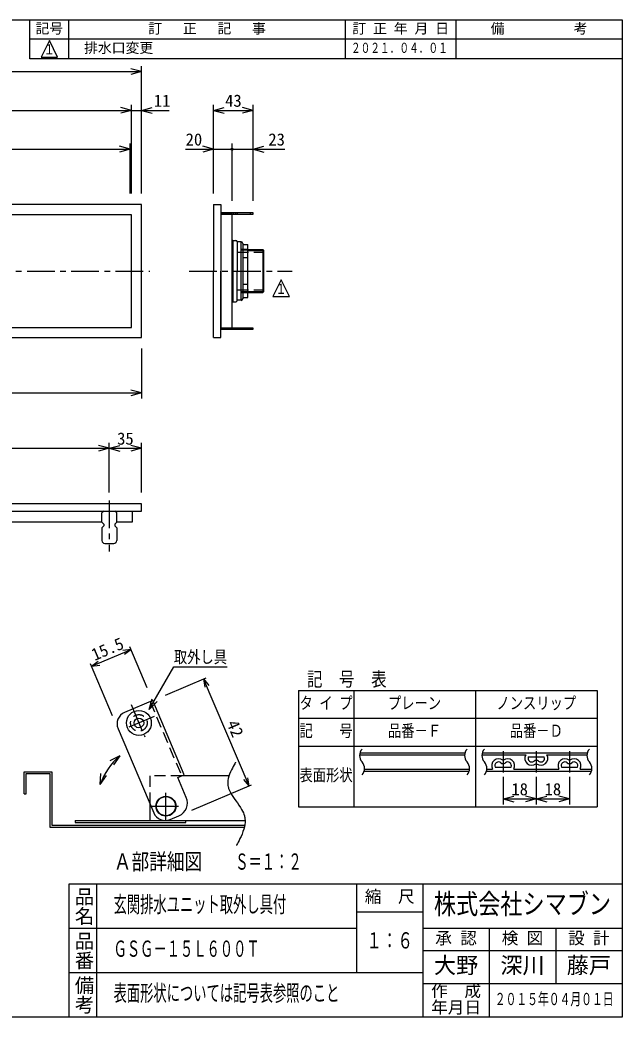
# Model space of a CAD drawing. Units: millimetres, scale not verified, with parts at other scales. Extents: x -819 to 819, y -558 to 522.
# Drawn here: x 166 to 819, y -558 to 522 of the extents above; entities that cross this region are included whole.
import ezdxf
from ezdxf.enums import TextEntityAlignment as Align

# ---------------------------------------------------------------- set-up
doc = ezdxf.new("R2010")
doc.units = ezdxf.units.MM
doc.header["$LTSCALE"] = 6
doc.linetypes.add('CHAIN1', pattern=[8, 5, -1, 1, -1])
doc.linetypes.add('DASHED2', pattern=[3, 2, -1])
for name, color, linetype in [('0-0_計極細', 2, 'Continuous'), ('0-1_計細線', 3, 'Continuous'), ('0-5_寸法線', 7, 'Continuous'), ('0-7_枠細線', 5, 'Continuous'), ('0-8_枠中線', 5, 'Continuous'), ('1-2_極細2', 2, 'Continuous'), ('1-3_細線2', 4, 'Continuous'), ('1-5_寸法2', 7, 'Continuous')]:
    doc.layers.add(name, color=color, linetype=linetype)
doc.styles.add('@ＭＳ ゴシック', font='')
doc.styles.add('ＭＳ ゴシック', font='')
doc.styles.get('@ＭＳ ゴシック').set_extended_font_data('@MS Gothic')
doc.styles.get('ＭＳ ゴシック').set_extended_font_data('MS Gothic')

msp = doc.modelspace()

# ---------------------------------------------------------------- hatches: boundary and pattern name
at = {"layer": '0-5_寸法線'}
msp.add_hatch(color=256, dxfattribs=at).paths.add_polyline_path([(397.917, 382, 1), (394.317, 382, 1)])

# ---------------------------------------------------------------- linework, layer by layer
at = {"layer": '0-0_計極細'}
for p, q in [((386.117, 311.7), (386.117, 312.9)), ((396.117, 311.7), (396.117, 312.9)), ((398.117, 311.7), (398.117, 312.9)), ((400.117, 311.7), (400.117, 312.9)), ((402.117, 311.7), (402.117, 312.9)), ((416.117, 311.7), (416.117, 312.9)), ((396.918, 283.2), (396.918, 216.8)), ((413.318, 273.5), (405.818, 273.5)), ((405.818, 273.5), (406.818, 272.5)), ((412.318, 272.5), (406.818, 272.5)), ((413.318, 273.5), (412.318, 272.5)), ((413.318, 272.2), (430.618, 272.2)), ((429.618, 273.2), (429.618, 226.8)), ((405.818, 226.5), (406.818, 227.5)), ((412.318, 227.5), (406.818, 227.5)), ((413.318, 226.5), (412.318, 227.5)), ((413.318, 227.8), (430.618, 227.8)), ((413.318, 226.5), (405.818, 226.5)), ((386.117, 187.1), (386.117, 188.3)), ((396.117, 187.1), (396.117, 188.3)), ((398.117, 187.1), (398.117, 188.3)), ((400.117, 187.1), (400.117, 188.3)), ((402.117, 187.1), (402.117, 188.3)), ((416.117, 187.1), (416.117, 188.3))]:
    msp.add_line(p, q, dxfattribs=at)
at = {"layer": '0-0_計極細', "linetype": 'DASHED2'}
for p, q in [((401.818, 270.5), (430.618, 270.5)), ((401.818, 229.5), (430.618, 229.5))]:
    msp.add_line(p, q, dxfattribs=at)
at = {"layer": '0-0_計極細', "linetype": 'CHAIN1'}
for p, q in [((-306.171, 250), (306.857, 250)), ((349.471, 250), (461.291, 250)), ((263, 1.641), (263, -53.629))]:
    msp.add_line(p, q, dxfattribs=at)
at = {"layer": '0-1_計細線'}
for p, q in [((376.118, 322), (376.118, 250)), ((396.918, 283.2), (400.318, 283.2)), ((401.818, 281.7), (401.818, 250)), ((405.818, 281.5), (401.818, 281.5)), ((405.818, 218.3), (405.818, 281.7)), ((407.618, 279.9), (407.618, 220.1)), ((407.618, 278.75), (413.318, 278.75)), ((413.318, 221.25), (413.318, 278.75)), ((413.318, 273.2), (429.618, 273.2)), ((430.618, 272.2), (429.618, 273.2)), ((430.618, 227.8), (430.618, 272.2)), ((413.318, 264.375), (407.618, 264.375)), ((376.118, 178), (376.118, 250)), ((384.118, 178), (384.118, 250)), ((401.818, 218.3), (401.818, 250)), ((413.318, 235.625), (407.618, 235.625)), ((413.318, 226.8), (429.618, 226.8)), ((430.618, 227.8), (429.618, 226.8)), ((396.918, 216.8), (400.318, 216.8)), ((405.818, 218.5), (401.818, 218.5)), ((407.618, 221.25), (413.318, 221.25)), ((376.118, 178), (384.118, 178)), ((257, -10), (255, -12)), ((271, -12), (269, -10)), ((287.7, -10), (287.7, -22)), ((255, -22), (255, -12)), ((271, -22), (271, -12)), ((255, -22), (0, -22)), ((255, -22), (257, -24)), ((257, -26), (255, -28)), ((255, -28), (255, -42)), ((257, -24), (257, -26)), ((271, -22), (269, -24)), ((269, -24), (269, -26)), ((269, -26), (271, -28)), ((287.7, -22), (271, -22)), ((271, -28), (271, -42)), ((258, -45), (268, -45))]:
    msp.add_line(p, q, dxfattribs=at)
for points in [[(298, 178), (298, 322), (-298, 322), (-298, 178)], [(-287, 311), (-287, 189), (287, 189), (287, 311)], [(384.117, 312.9), (384.117, 311.7), (419.117, 311.7), (419.117, 312.9)], [(384.118, 311.7), (384.118, 188.3), (396.117, 188.3), (396.117, 311.7)], [(384.117, 188.3), (384.117, 187.1), (419.117, 187.1), (419.117, 188.3)], [(-298, -2), (-298, -10), (298, -10), (298, -2)]]:
    msp.add_lwpolyline(points, close=True, dxfattribs=at)
msp.add_lwpolyline([(376.118, 322), (384.118, 322), (384.118, 250)], dxfattribs=at)
for centre, radius, start, end in [((396.918, 284), 0.8, 180, 270), ((400.318, 281.7), 1.5, 0, 90), ((405.818, 279.9), 1.8, 0, 90), ((396.918, 216), 0.8, 90, 180), ((400.318, 218.3), 1.5, 270, 360), ((405.818, 220.1), 1.8, 270, 360), ((258, -42), 3, 180, 270), ((268, -42), 3, 270, 360)]:
    msp.add_arc(centre, radius, start, end, dxfattribs=at)
at = {"layer": '0-5_寸法線'}
for p, q in [((-298, 466), (298, 466)), ((298, 466), (286.409, 469.106)), ((298, 466), (286.409, 462.894)), ((298, 334), (298, 472)), ((-287, 424), (287, 424)), ((287, 424), (275.409, 427.106)), ((287, 424), (275.409, 420.894)), ((287, 334), (287, 430)), ((287, 424), (328, 424)), ((298, 334), (298, 430)), ((298, 424), (309.591, 427.106)), ((298, 424), (309.591, 420.894)), ((376.118, 333.999), (376.118, 430)), ((376.118, 424), (387.709, 427.106)), ((376.118, 424), (387.709, 420.894)), ((376.118, 424), (419.117, 424)), ((419.117, 424), (407.526, 427.106)), ((419.117, 424), (407.526, 420.894)), ((419.117, 326.899), (419.117, 430)), ((-285.5, 382), (285.5, 382)), ((285.5, 382), (273.909, 385.106)), ((285.5, 382), (273.909, 378.894)), ((285.5, 334), (285.5, 388)), ((345.789, 382), (396.117, 382)), ((376.118, 382), (364.526, 385.106)), ((376.118, 382), (364.526, 378.894)), ((376.118, 334), (376.118, 388)), ((396.117, 325.9), (396.117, 388)), ((396.117, 382), (453.467, 382)), ((419.117, 325.9), (419.117, 388)), ((419.117, 382), (430.709, 385.106)), ((419.117, 382), (430.709, 378.894)), ((298, 166), (298, 112)), ((298, 118), (286.409, 121.106)), ((0, 118), (298, 118)), ((298, 118), (286.409, 114.894)), ((-263, 58), (263, 58)), ((263, 58), (251.409, 61.106)), ((263, 58), (251.409, 54.894)), ((263, 10), (263, 64)), ((263, 58), (274.591, 61.106)), ((263, 58), (274.591, 54.894)), ((263, 58), (298, 58)), ((298, 58), (286.409, 61.106)), ((298, 58), (286.409, 54.894)), ((298, 10), (298, 64))]:
    msp.add_line(p, q, dxfattribs=at)
at = {"layer": '0-7_枠細線'}
for p, q in [((219, 480), (219, 522)), ((519, 480), (519, 522)), ((639, 480), (639, 522)), ((819, 501), (177, 501)), ((198, 499.731), (189, 481.731)), ((207, 481.731), (198, 499.731)), ((189, 481.731), (207, 481.731)), ((449.321, 240.377), (440.321, 222.377)), ((458.321, 222.377), (449.321, 240.377)), ((440.321, 222.377), (458.321, 222.377)), ((467.999, -204.431), (791.999, -204.431)), ((467.999, -204.431), (467.999, -330.431)), ((527.999, -204.431), (527.999, -330.431)), ((659.999, -204.431), (659.999, -330.431)), ((791.999, -204.431), (791.999, -330.431)), ((467.999, -234.431), (791.999, -234.431)), ((467.999, -264.431), (791.999, -264.431)), ((534.39, -274.127), (648.246, -274.127)), ((534.829, -271.727), (648.686, -271.727)), ((666.99, -274.127), (714.465, -274.127)), ((667.43, -271.727), (781.286, -271.727)), ((717.333, -276.127), (734.665, -276.127)), ((737.533, -274.127), (780.847, -274.127)), ((539.751, -289.327), (653.608, -289.327)), ((672.352, -289.327), (678.465, -289.327)), ((681.333, -287.327), (698.665, -287.327)), ((701.533, -289.327), (750.465, -289.327)), ((753.333, -287.327), (770.665, -287.327)), ((773.533, -289.327), (786.208, -289.327)), ((539.312, -291.727), (653.168, -291.727)), ((671.912, -291.727), (785.769, -291.727)), ((689.999, -297.727), (689.999, -327.727)), ((725.999, -297.727), (725.999, -327.727)), ((761.999, -297.727), (761.999, -327.727)), ((689.999, -321.727), (701.59, -318.621)), ((689.999, -321.727), (701.59, -324.833)), ((689.999, -321.727), (725.999, -321.727)), ((725.999, -321.727), (714.408, -318.621)), ((725.999, -321.727), (714.408, -324.833)), ((725.999, -321.727), (737.59, -318.621)), ((725.999, -321.727), (737.59, -324.833)), ((725.999, -321.727), (761.999, -321.727)), ((761.999, -321.727), (750.408, -318.621)), ((761.999, -321.727), (750.408, -324.833)), ((467.999, -330.431), (791.999, -330.431)), ((249, -414), (249, -558)), ((531, -414), (531, -510)), ((603, -414), (603, -558)), ((531, -444), (603, -444)), ((531, -462), (219, -462)), ((819, -462), (603, -462)), ((675, -462), (675, -558)), ((747, -462), (747, -522)), ((603, -486), (819, -486)), ((603, -510), (219, -510)), ((819, -522), (603, -522))]:
    msp.add_line(p, q, dxfattribs=at)
at = {"layer": '0-7_枠細線', "linetype": 'CHAIN1'}
for p, q in [((689.999, -270.048), (689.999, -293.265)), ((725.999, -270.048), (725.999, -293.265)), ((761.999, -270.048), (761.999, -293.265))]:
    msp.add_line(p, q, dxfattribs=at)
at = {"layer": '0-7_枠細線'}
msp.add_lwpolyline([(819, 480), (177, 480), (177, 522)], dxfattribs=at)
for centre, radius, start, end in [((544.678, -274.771), 10.308, 137.56163, 222.43837), ((658.535, -274.771), 10.308, 137.56163, 222.43837), ((677.279, -274.771), 10.308, 137.56163, 222.43837), ((791.135, -274.771), 10.308, 137.56163, 222.43837), ((684.999, -285.727), 7.46, 51.31781, 208.85363), ((689.999, -279.482), 0.54, 231.31781, 308.68219), ((694.999, -285.727), 7.46, 331.14637, 128.68219), ((720.999, -277.727), 7.46, 151.14637, 308.68219), ((720.999, -277.727), 4, 156.42182, 308.68219), ((725.999, -283.972), 4, 51.31781, 128.68219), ((730.999, -277.727), 7.46, 231.31781, 28.85363), ((730.999, -277.727), 4, 231.31781, 23.57818), ((756.999, -285.727), 7.46, 51.31781, 208.85363), ((761.999, -279.482), 0.54, 231.31781, 308.68219), ((766.999, -285.727), 7.46, 331.14637, 128.68219), ((529.463, -288.683), 10.308, 317.56163, 42.43837), ((643.319, -288.683), 10.308, 317.56163, 42.43837), ((662.063, -288.683), 10.308, 317.56163, 42.43837), ((684.999, -285.727), 4, 51.31781, 203.57818), ((689.999, -279.482), 4, 231.31781, 308.68219), ((694.999, -285.727), 4, 336.42182, 128.68219), ((725.999, -283.972), 0.54, 51.31781, 128.68219), ((756.999, -285.727), 4, 51.31781, 203.57818), ((761.999, -279.482), 4, 231.31781, 308.68219), ((766.999, -285.727), 4, 336.42182, 128.68219), ((775.92, -288.683), 10.308, 317.56163, 42.43837)]:
    msp.add_arc(centre, radius, start, end, dxfattribs=at)
at = {"layer": '0-8_枠中線'}
msp.add_lwpolyline([(-819, -558), (-819, 522), (819, 522), (819, -558)], close=True, dxfattribs=at)
msp.add_lwpolyline([(819, -414), (219, -414), (219, -558)], dxfattribs=at)
at = {"layer": '1-2_極細2', "linetype": 'CHAIN1'}
for p, q in [((286.675, -219.604), (301.551, -254.649)), ((311.636, -232.365), (280.742, -245.479)), ((324.405, -344.608), (324.405, -315.045)), ((309.225, -329.606), (337.958, -329.606))]:
    msp.add_line(p, q, dxfattribs=at)
at = {"layer": '1-2_極細2', "linetype": 'DASHED2'}
for p, q in [((307.269, -216.294), (341.497, -296.93)), ((341.868, -296.772), (307.111, -296.772)), ((307.111, -296.772), (307.111, -327.251))]:
    msp.add_line(p, q, dxfattribs=at)
at = {"layer": '1-2_極細2'}
for p, q in [((170.65, -292.272), (200.65, -292.272)), ((170.65, -316.272), (170.65, -292.272)), ((172.75, -294.372), (198.55, -294.372)), ((172.75, -316.272), (172.75, -294.372)), ((198.55, -294.372), (198.55, -352.272)), ((200.65, -292.272), (200.65, -350.172)), ((392.778, -296.772), (341.868, -296.772)), ((170.65, -316.272), (172.75, -316.272)), ((307.111, -327.251), (307.111, -345.072)), ((226.111, -345.072), (346.111, -345.072)), ((226.111, -345.072), (226.111, -347.172)), ((227.65, -345.072), (269.65, -345.072)), ((307.111, -345.072), (410.239, -345.072)), ((346.111, -347.172), (346.111, -345.072)), ((198.55, -352.272), (409.412, -352.272)), ((200.65, -350.172), (409.831, -350.172)), ((226.111, -347.172), (346.111, -347.172))]:
    msp.add_line(p, q, dxfattribs=at)
for points in [[(399.924, -281.953), (399.816, -282.144), (399.494, -282.714), (398.968, -283.645), (398.257, -284.914), (397.393, -286.485), (396.419, -288.317), (395.39, -290.36), (394.371, -292.559), (393.432, -294.856), (392.635, -297.189), (392.03, -299.495), (391.642, -301.711), (391.473, -303.778), (391.494, -305.636), (391.653, -307.235), (391.883, -308.529), (392.112, -309.481), (392.279, -310.064), (392.339, -310.26), (392.402, -310.456), (392.602, -311.04), (392.972, -311.995), (393.551, -313.3), (394.379, -314.919), (395.474, -316.813), (396.829, -318.932), (398.401, -321.222), (400.116, -323.623), (401.879, -326.072), (403.586, -328.504), (405.143, -330.85), (406.477, -333.047), (407.548, -335.03), (408.351, -336.742), (408.908, -338.131), (409.259, -339.155), (409.447, -339.782), (409.506, -339.994), (409.563, -340.205)], [(409.563, -340.205), (409.716, -340.835), (409.924, -341.868), (410.123, -343.28), (410.24, -345.036), (410.207, -347.093), (409.974, -349.397), (409.513, -351.888), (408.826, -354.498), (407.942, -357.156), (406.913, -359.787), (405.806, -362.318), (404.693, -364.676), (403.641, -366.796), (402.71, -368.616), (401.946, -370.087), (401.38, -371.168), (401.033, -371.829), (400.917, -372.051)]]:
    msp.add_lwpolyline(points, dxfattribs=at)
at = {"layer": '1-2_極細2', "linetype": 'DASHED2'}
msp.add_circle((295.075, -239.394), 9, dxfattribs=at)
at = {"layer": '1-2_極細2'}
msp.add_circle((324.405, -329.606), 10.35, dxfattribs=at)
at = {"layer": '1-3_細線2'}
for p, q in [((310.03, -215.121), (279.654, -228.016)), ((344.258, -295.758), (310.03, -215.121)), ((272.502, -245.717), (311.184, -336.847)), ((337.354, -298.688), (344.258, -295.758)), ((346.498, -320.228), (337.354, -298.688)), ((328.886, -343.999), (338.551, -339.897))]:
    msp.add_line(p, q, dxfattribs=at)
for centre, radius in [((295.075, -239.394), 13.5), ((295.075, -239.394), 5.25), ((324.405, -329.606), 10.8)]:
    msp.add_circle(centre, radius, dxfattribs=at)
for centre, radius, start, end in [((284.928, -240.442), 13.5, 113, 203), ((332.69, -326.089), 15, 293, 23), ((323.611, -331.572), 13.5, 203, 293)]:
    msp.add_arc(centre, radius, start, end, dxfattribs=at)
at = {"layer": '1-5_寸法2'}
for p, q in [((243.783, -178.06), (286.586, -159.891)), ((286.586, -159.891), (277.674, -161.144)), ((286.586, -159.891), (279.494, -165.432)), ((304.169, -201.314), (285.414, -157.13)), ((243.783, -178.06), (250.875, -172.519)), ((266.641, -231.91), (242.611, -175.299)), ((243.783, -178.06), (252.695, -176.808)), ((323.838, -209.261), (368.022, -190.505)), ((365.26, -191.678), (370.801, -198.77)), ((365.26, -191.678), (366.513, -200.59)), ((414.493, -307.661), (365.26, -191.678)), ((306.349, -224.803), (309.455, -213.212)), ((306.349, -224.803), (314.835, -216.318)), ((274.252, -275.022), (263.477, -280.304)), ((274.252, -275.022), (267.562, -284.984)), ((252.989, -306.14), (253.994, -294.183)), ((252.989, -306.14), (259.838, -296.287)), ((414.493, -307.661), (408.952, -300.569)), ((414.493, -307.661), (413.24, -298.749)), ((352.359, -334.036), (417.254, -306.489))]:
    msp.add_line(p, q, dxfattribs=at)
msp.add_lwpolyline([(306.349, -224.803), (333.047, -178.562), (390.647, -178.562)], dxfattribs=at)
msp.add_arc((323.611, -331.572), 75.061, 131.11509, 160.19528, dxfattribs=at)

# ---------------------------------------------------------------- texts
at = {"layer": '0-5_寸法線', "style": 'ＭＳ ゴシック'}
for s, p in [('11', (311.31, 424)), ('43', (388.617, 424)), ('20', (345.789, 382)), ('23', (435.467, 382)), ('35', (271.5, 58))]:
    msp.add_text(s, height=13.2, dxfattribs=at).set_placement(p, align=Align.BOTTOM_LEFT)
at = {"layer": '0-7_枠細線', "style": 'ＭＳ ゴシック'}
for s, height, p in [('記号', 11, (183, 504)), ('訂\u3000 正\u3000 記\u3000 事', 11, (305.25, 504)), ('訂 正 年 月 日', 11, (526.5, 504)), ('備\u3000\u3000\u3000\u3000\u3000考', 11, (676.5, 504)), ('排水口変更', 11, (235.62, 483)), ('18', 13.2, (698.999, -321.727)), ('18', 13.2, (734.999, -321.727)), ('縮\u3000尺', 13.2, (540, -438)), ('検 図', 13.2, (688.5, -483)), ('設 計', 13.2, (760.5, -483)), ('承 認', 13.2, (616.5, -483)), ('大野', 17.6, (615, -516)), ('深川', 17.6, (687, -516)), ('藤戸', 17.6, (759, -516)), ('作\u3000成', 13.2, (612, -540)), ('年月日', 13.2, (612, -558))]:
    msp.add_text(s, height=height, dxfattribs=at).set_placement(p, align=Align.BOTTOM_LEFT)
for s, height, width, p in [('２０２１．０４．０１', 11, 0.7, (525, 483)), ('１', 11, 0.8, (191.838, 481.362)), ('１', 11, 0.8, (443.159, 222.009)), ('タ イ プ', 13.2, 0.8, (469.199, -228.431)), ('プレーン', 13.2, 0.8, (565.199, -228.431)), ('ノンスリップ', 13.2, 0.8, (682.799, -228.431)), ('記\u3000\u3000号', 13.2, 0.8, (469.199, -258.431)), ('品番－Ｆ', 13.2, 0.8, (565.199, -258.431)), ('品番－Ｄ', 13.2, 0.8, (697.199, -258.431)), ('表面形状', 13.2, 0.8, (469.199, -306.431)), ('Ａ部詳細図', 17.6, 0.8, (267.818, -403.681)), ('Ｓ＝１：２', 17.6, 0.6, (399.544, -403.681)), ('株式会社シマブン', 21.99, 0.8, (615, -453)), ('玄関排水ユニット取外し具付', 17.6, 0.6, (267.6, -450)), ('ＧＳＧ－１５Ｌ６００Ｔ', 17.6, 0.6, (267.6, -498)), ('１：６', 17.6, 0.7, (541.8, -489)), ('表面形状については記号表参照のこと', 17.6, 0.6, (267.6, -546)), ('２０１５年０４月０１日', 13.2, 0.65, (681, -549))]:
    msp.add_text(s, height=height, dxfattribs=dict(at, width=width)).set_placement(p, align=Align.BOTTOM_LEFT)
at = {"layer": '0-7_枠細線', "style": '@ＭＳ ゴシック'}
for s, p in [('品名', (223.5, -417)), ('品番', (223.5, -465)), ('備考', (223.5, -513))]:
    msp.add_text(s, height=15.4, rotation=270, dxfattribs=at).set_placement(p, align=Align.BOTTOM_LEFT)
at = {"layer": '0-7_枠細線', "insert": (477.328, -201.431), "char_height": 15.4, "attachment_point": 7, "style": 'ＭＳ ゴシック'}
msp.add_mtext('\\T2.07;\\W0.8;記号表', dxfattribs=at)
at = {"layer": '1-5_寸法2', "style": 'ＭＳ ゴシック'}
for s, rotation, p in [('15.5', 23, (248.615, -176.009)), ('42', 293, (386.36, -241.385))]:
    msp.add_text(s, height=13.2, rotation=rotation, dxfattribs=at).set_placement(p, align=Align.BOTTOM_LEFT)
at = {"layer": '1-5_寸法2', "style": 'ＭＳ ゴシック', "width": 0.8}
msp.add_text('取外し具', height=13.2, dxfattribs=at).set_placement((333.047, -178.562), align=Align.BOTTOM_LEFT)

doc.saveas('drawing.dxf')
